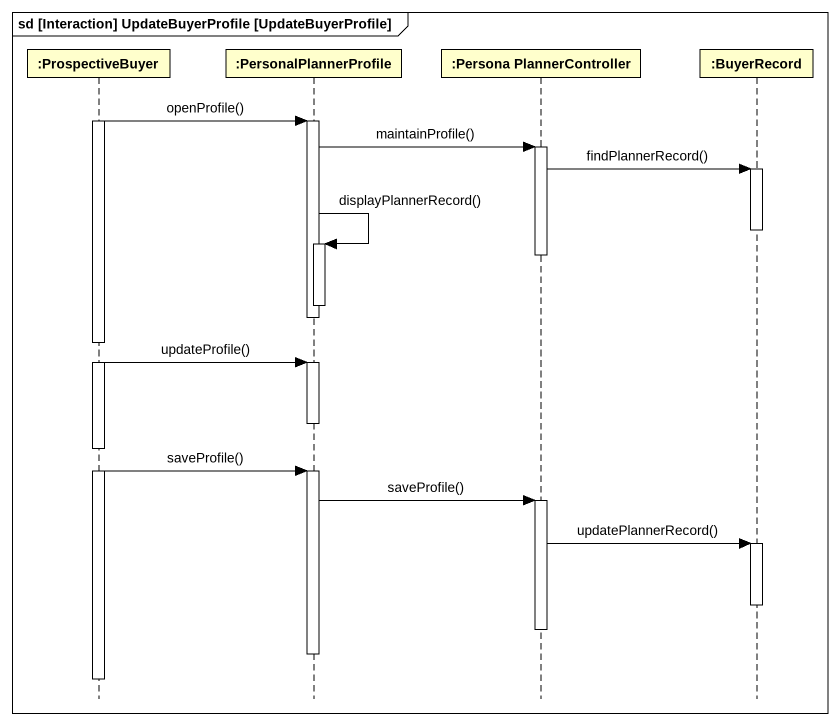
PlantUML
@startuml
mainframe sd [Interaction] UpdateBuyerProfile [UpdateBuyerProfile]
hide footbox
participant ":ProspectiveBuyer" as ProspectiveBuyer
participant ":PersonalPlannerProfile" as PersonalPlannerProfile
participant ":Persona PlannerController" as Persona_PlannerController
participant ":BuyerRecord" as BuyerRecord

activate ProspectiveBuyer
ProspectiveBuyer -> PersonalPlannerProfile : openProfile()
activate PersonalPlannerProfile
PersonalPlannerProfile -> Persona_PlannerController : maintainProfile()
activate Persona_PlannerController
Persona_PlannerController -> BuyerRecord : findPlannerRecord()
activate BuyerRecord
deactivate BuyerRecord
PersonalPlannerProfile -> PersonalPlannerProfile : displayPlannerRecord()
activate PersonalPlannerProfile
deactivate Persona_PlannerController
deactivate PersonalPlannerProfile
deactivate PersonalPlannerProfile
ProspectiveBuyer -> PersonalPlannerProfile : updateProfile()
activate PersonalPlannerProfile
deactivate PersonalPlannerProfile
ProspectiveBuyer -> PersonalPlannerProfile : saveProfile()
activate PersonalPlannerProfile
PersonalPlannerProfile -> Persona_PlannerController : saveProfile()
activate Persona_PlannerController
Persona_PlannerController -> BuyerRecord : updatePlannerRecord()
activate BuyerRecord
deactivate BuyerRecord
deactivate Persona_PlannerController
deactivate PersonalPlannerProfile
deactivate ProspectiveBuyer
@enduml
